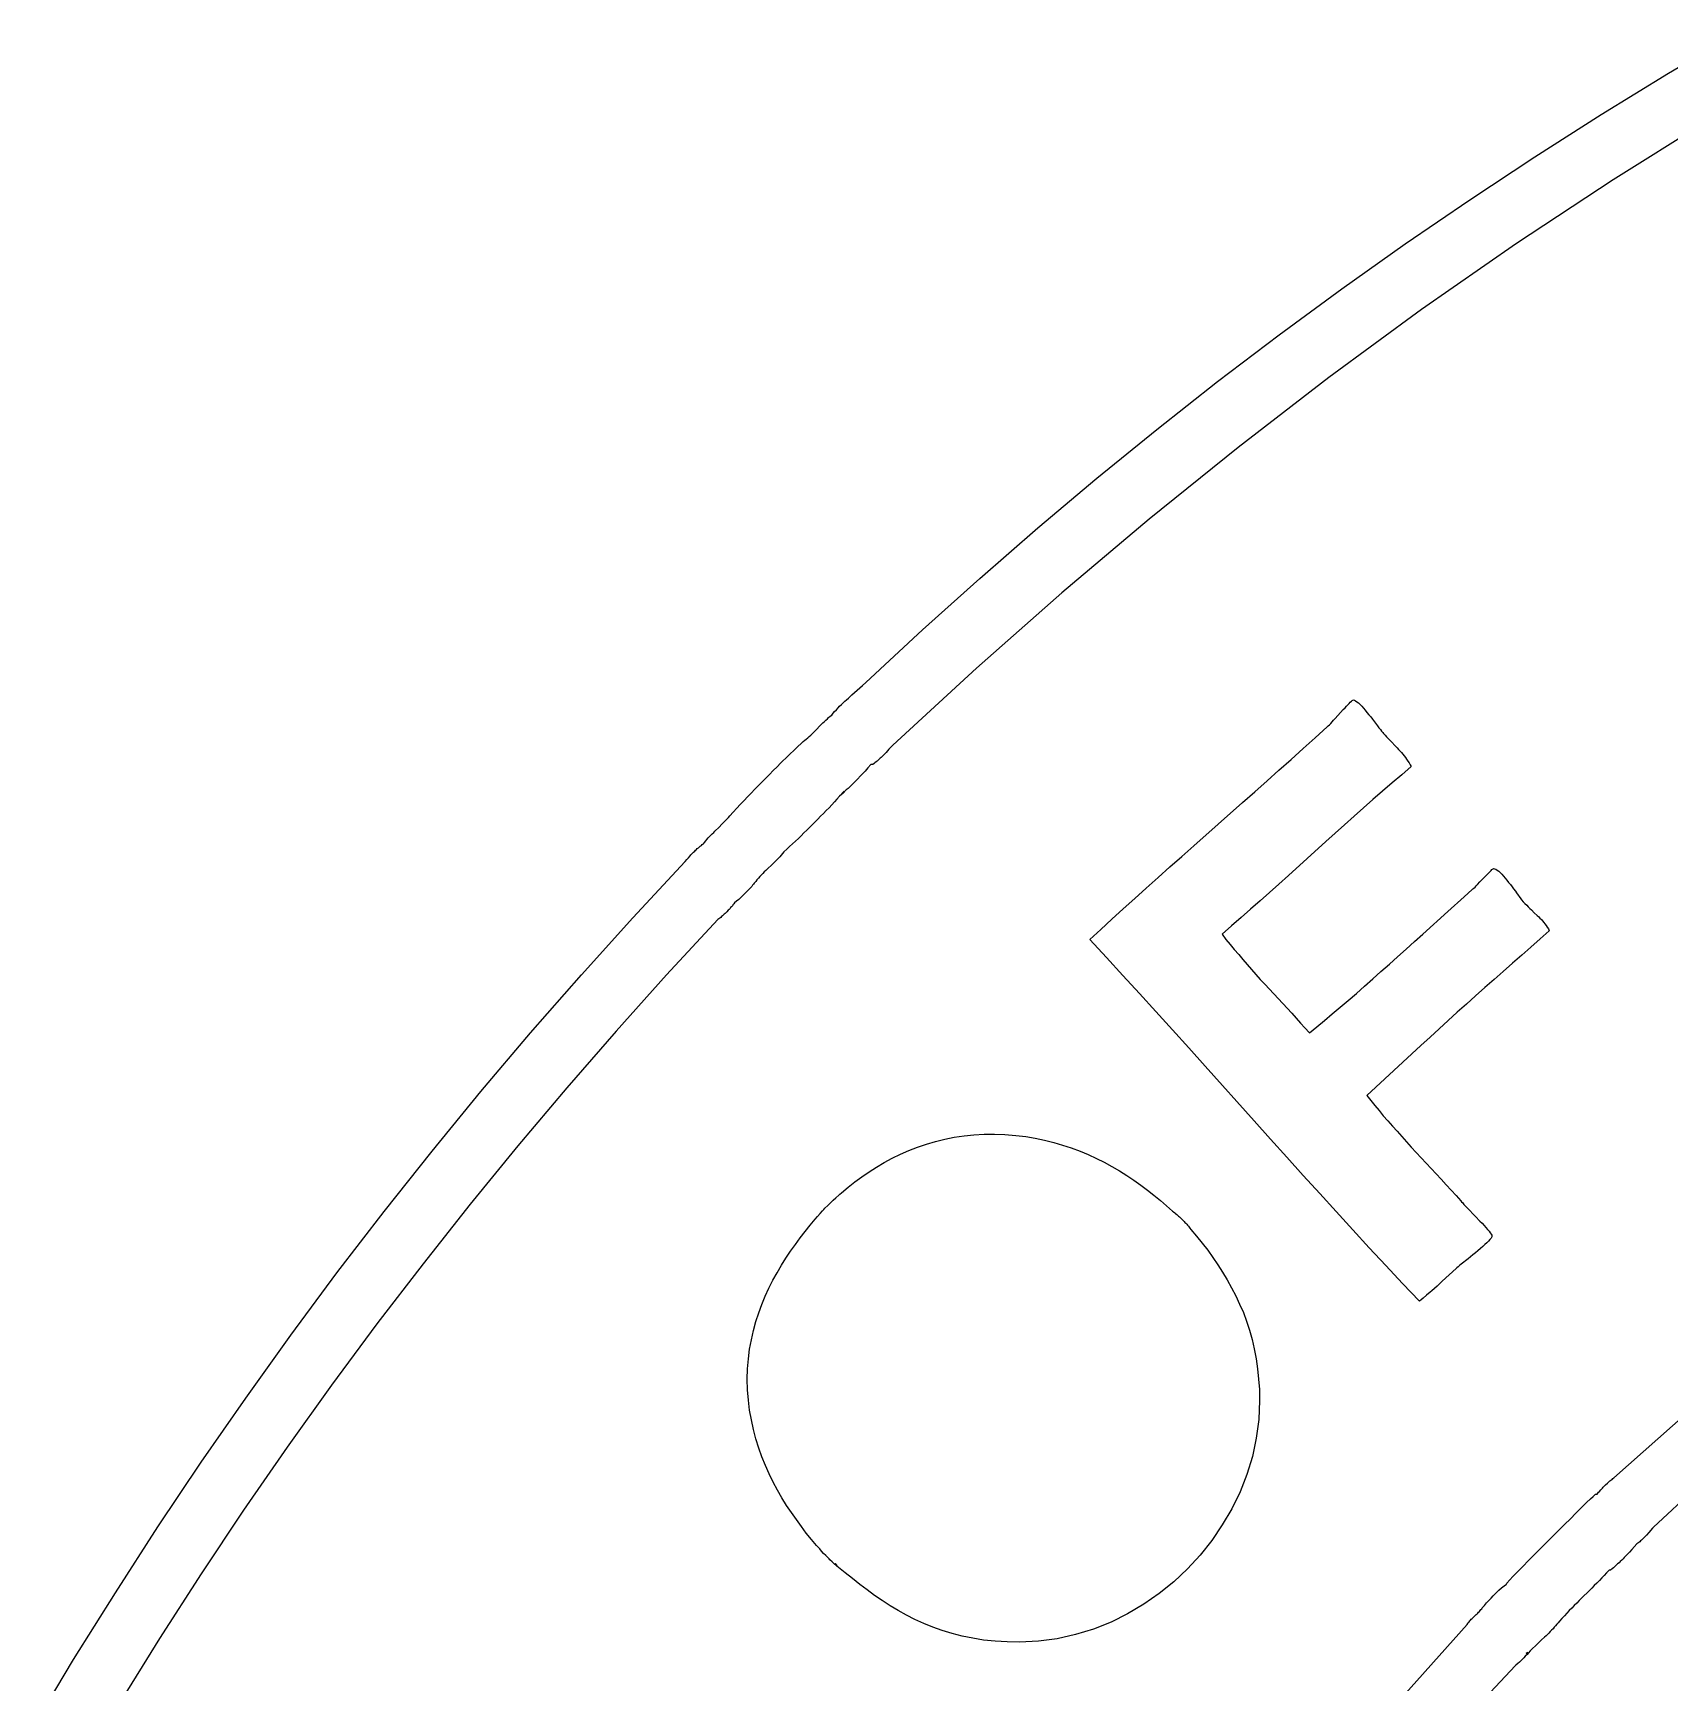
# Model space of a CAD drawing. Header units: metres. Extents: x -185 to 1201, y -340 to 309.
# Drawn here: x 879.73 to 885.33, y 73.67 to 79.32 of the extents above; entities that cross this region are included whole.
import ezdxf

# ---------------------------------------------------------------- set-up
doc = ezdxf.new("R2010")
doc.units = ezdxf.units.M

msp = doc.modelspace()

# ---------------------------------------------------------------- linework, layer by layer
for p, q in [((885.327, 79.18), (885.56, 79.3179)), ((885.097, 79.0389), (885.327, 79.18)), ((884.87, 78.8945), (885.097, 79.0389)), ((885.476, 79.0273), (885.138, 78.8158)), ((884.647, 78.747), (884.87, 78.8945)), ((885.138, 78.8158), (884.807, 78.597)), ((884.426, 78.5962), (884.647, 78.747)), ((884.209, 78.4422), (884.426, 78.5962)), ((884.807, 78.597), (884.482, 78.3711)), ((883.995, 78.285), (884.209, 78.4422)), ((884.482, 78.3711), (884.165, 78.1384)), ((883.784, 78.1246), (883.995, 78.285)), ((883.576, 77.961), (883.784, 78.1246)), ((884.165, 78.1384), (883.854, 77.8991)), ((883.371, 77.7942), (883.576, 77.961)), ((883.854, 77.8991), (883.55, 77.6534)), ((883.169, 77.6243), (883.371, 77.7942)), ((883.55, 77.6534), (883.251, 77.4015)), ((882.97, 77.4511), (883.169, 77.6243)), ((882.774, 77.2747), (882.97, 77.4511)), ((883.251, 77.4015), (882.959, 77.1438)), ((882.58, 77.0952), (882.774, 77.2747)), ((882.568, 77.0843), (882.58, 77.0952)), ((882.959, 77.1438), (882.672, 76.8802)), ((882.508, 77.0304), (882.514, 77.0359)), ((882.514, 77.0359), (882.52, 77.0414)), ((882.52, 77.0414), (882.526, 77.0468)), ((882.526, 77.0468), (882.532, 77.0522)), ((882.532, 77.0522), (882.568, 77.0843)), ((884.242, 77.0306), (884.245, 77.033)), ((884.245, 77.033), (884.247, 77.0345)), ((884.247, 77.0345), (884.249, 77.035)), ((884.249, 77.035), (884.252, 77.0343)), ((884.252, 77.0343), (884.256, 77.0323)), ((884.256, 77.0323), (884.261, 77.0291)), ((882.452, 76.9748), (882.458, 76.9791)), ((882.458, 76.9791), (882.463, 76.9833)), ((882.463, 76.9833), (882.468, 76.9895)), ((882.468, 76.9895), (882.473, 76.9957)), ((882.473, 76.9957), (882.479, 77.0017)), ((882.479, 77.0017), (882.485, 77.0076)), ((882.485, 77.0076), (882.49, 77.0135)), ((882.49, 77.0135), (882.496, 77.0192)), ((882.496, 77.0192), (882.502, 77.0248)), ((882.502, 77.0248), (882.508, 77.0304)), ((884.186, 76.9716), (884.214, 77.0026)), ((884.214, 77.0026), (884.22, 77.0084)), ((884.22, 77.0084), (884.225, 77.0139)), ((884.225, 77.0139), (884.23, 77.0189)), ((884.23, 77.0189), (884.234, 77.0235)), ((884.234, 77.0235), (884.238, 77.0274)), ((884.238, 77.0274), (884.242, 77.0306)), ((884.261, 77.0291), (884.266, 77.0249)), ((884.266, 77.0249), (884.272, 77.0197)), ((884.272, 77.0197), (884.277, 77.0138)), ((884.277, 77.0138), (884.283, 77.0072)), ((884.283, 77.0072), (884.289, 77.0001)), ((884.289, 77.0001), (884.295, 76.9925)), ((884.295, 76.9925), (884.302, 76.9847)), ((884.302, 76.9847), (884.308, 76.9768)), ((884.308, 76.9768), (884.314, 76.9689)), ((882.396, 76.9189), (882.401, 76.9235)), ((882.401, 76.9235), (882.405, 76.9282)), ((882.405, 76.9282), (882.41, 76.9329)), ((882.41, 76.9329), (882.424, 76.9472)), ((882.424, 76.9472), (882.433, 76.9566)), ((882.433, 76.9566), (882.438, 76.9613)), ((882.438, 76.9613), (882.443, 76.9659)), ((882.443, 76.9659), (882.448, 76.9704)), ((882.448, 76.9704), (882.452, 76.9748)), ((884.118, 76.9059), (884.159, 76.9428)), ((884.159, 76.9428), (884.162, 76.9462)), ((884.162, 76.9462), (884.167, 76.9503)), ((884.167, 76.9503), (884.171, 76.955)), ((884.171, 76.955), (884.176, 76.9602)), ((884.176, 76.9602), (884.181, 76.9657)), ((884.181, 76.9657), (884.186, 76.9716)), ((884.314, 76.9689), (884.331, 76.9463)), ((884.331, 76.9463), (884.336, 76.9396)), ((884.336, 76.9396), (884.341, 76.9336)), ((884.341, 76.9336), (884.345, 76.9284)), ((884.345, 76.9284), (884.349, 76.924)), ((884.349, 76.924), (884.352, 76.9207)), ((884.352, 76.9207), (884.357, 76.915)), ((882.314, 76.8435), (882.34, 76.8685)), ((882.34, 76.8685), (882.365, 76.8934)), ((882.365, 76.8934), (882.371, 76.8973)), ((882.371, 76.8973), (882.376, 76.9014)), ((882.376, 76.9014), (882.381, 76.9056)), ((882.381, 76.9056), (882.386, 76.9099)), ((882.386, 76.9099), (882.391, 76.9143)), ((882.391, 76.9143), (882.396, 76.9189)), ((882.659, 76.8661), (882.649, 76.8557)), ((882.672, 76.8802), (882.659, 76.8661)), ((884.036, 76.8318), (884.077, 76.8689)), ((884.077, 76.8689), (884.118, 76.9059)), ((884.357, 76.915), (884.362, 76.9093)), ((884.362, 76.9093), (884.367, 76.9038)), ((884.367, 76.9038), (884.372, 76.8983)), ((884.372, 76.8983), (884.398, 76.8713)), ((884.398, 76.8713), (884.403, 76.8659)), ((884.403, 76.8659), (884.408, 76.8605)), ((882.276, 76.8058), (882.288, 76.8184)), ((882.288, 76.8184), (882.314, 76.8435)), ((882.597, 76.8144), (882.587, 76.8029)), ((882.604, 76.8144), (882.597, 76.8144)), ((882.608, 76.8172), (882.604, 76.8144)), ((882.611, 76.8201), (882.608, 76.8172)), ((882.615, 76.823), (882.611, 76.8201)), ((882.618, 76.826), (882.615, 76.823)), ((882.622, 76.8291), (882.618, 76.826)), ((882.625, 76.8323), (882.622, 76.8291)), ((882.629, 76.8355), (882.625, 76.8323)), ((882.632, 76.8387), (882.629, 76.8355)), ((882.639, 76.8454), (882.632, 76.8387)), ((882.642, 76.8488), (882.639, 76.8454)), ((882.649, 76.8557), (882.642, 76.8488)), ((883.994, 76.7948), (884.036, 76.8318)), ((884.408, 76.8605), (884.413, 76.8549)), ((884.413, 76.8549), (884.418, 76.8493)), ((884.447, 76.8069), (884.414, 76.779)), ((884.418, 76.8493), (884.422, 76.8437)), ((884.422, 76.8437), (884.427, 76.8379)), ((884.427, 76.8379), (884.431, 76.832)), ((884.431, 76.832), (884.435, 76.826)), ((884.435, 76.826), (884.44, 76.8198)), ((884.44, 76.8198), (884.443, 76.8134)), ((884.443, 76.8134), (884.447, 76.8069)), ((882.212, 76.7421), (882.238, 76.7677)), ((882.238, 76.7677), (882.25, 76.7804)), ((882.25, 76.7804), (882.263, 76.7931)), ((882.263, 76.7931), (882.276, 76.8058)), ((882.546, 76.7588), (882.535, 76.7481)), ((882.551, 76.7642), (882.546, 76.7588)), ((882.562, 76.7751), (882.551, 76.7642)), ((882.567, 76.7806), (882.562, 76.7751)), ((882.577, 76.7917), (882.567, 76.7806)), ((882.587, 76.8029), (882.577, 76.7917)), ((883.911, 76.7206), (883.953, 76.7577)), ((883.953, 76.7577), (883.994, 76.7948)), ((884.381, 76.7509), (884.348, 76.7226)), ((884.414, 76.779), (884.381, 76.7509)), ((882.163, 76.6904), (882.175, 76.7034)), ((882.175, 76.7034), (882.187, 76.7163)), ((882.187, 76.7163), (882.2, 76.7292)), ((882.2, 76.7292), (882.212, 76.7421)), ((882.481, 76.6959), (882.472, 76.686)), ((882.49, 76.7057), (882.481, 76.6959)), ((882.502, 76.7163), (882.49, 76.7057)), ((882.495, 76.7115), (882.506, 76.723)), ((882.5, 76.7173), (882.495, 76.7115)), ((882.506, 76.723), (882.5, 76.7173)), ((882.513, 76.7269), (882.502, 76.7163)), ((882.519, 76.7322), (882.513, 76.7269)), ((882.53, 76.7428), (882.519, 76.7322)), ((882.535, 76.7481), (882.53, 76.7428)), ((883.869, 76.6836), (883.911, 76.7206)), ((884.315, 76.6941), (884.283, 76.6655)), ((884.348, 76.7226), (884.315, 76.6941)), ((882.11, 76.6331), (882.114, 76.638)), ((882.114, 76.638), (882.126, 76.6512)), ((882.126, 76.6512), (882.138, 76.6643)), ((882.138, 76.6643), (882.15, 76.6774)), ((882.15, 76.6774), (882.163, 76.6904)), ((882.425, 76.6372), (882.416, 76.6275)), ((882.435, 76.6469), (882.425, 76.6372)), ((882.444, 76.6567), (882.435, 76.6469)), ((882.454, 76.6664), (882.444, 76.6567)), ((882.472, 76.686), (882.454, 76.6664)), ((883.702, 76.5363), (883.869, 76.6836)), ((884.251, 76.6368), (884.218, 76.6079)), ((884.283, 76.6655), (884.251, 76.6368)), ((882.054, 76.577), (882.059, 76.5817)), ((882.059, 76.5817), (882.063, 76.5863)), ((882.063, 76.5863), (882.078, 76.6002)), ((882.078, 76.6002), (882.087, 76.6095)), ((882.087, 76.6095), (882.092, 76.6141)), ((882.092, 76.6141), (882.096, 76.6188)), ((882.096, 76.6188), (882.101, 76.6235)), ((882.101, 76.6235), (882.105, 76.6283)), ((882.105, 76.6283), (882.11, 76.6331)), ((882.378, 76.5892), (882.368, 76.5798)), ((882.397, 76.6083), (882.378, 76.5892)), ((882.406, 76.6179), (882.397, 76.6083)), ((882.416, 76.6275), (882.406, 76.6179)), ((884.218, 76.6079), (884.186, 76.579)), ((882, 76.5234), (882.003, 76.5263)), ((882.003, 76.5263), (882.007, 76.5292)), ((882.007, 76.5292), (882.01, 76.532)), ((882.01, 76.532), (882.013, 76.5348)), ((882.013, 76.5348), (882.017, 76.5374)), ((882.017, 76.5374), (882.02, 76.54)), ((882.02, 76.54), (882.024, 76.5425)), ((882.024, 76.5425), (882.028, 76.5477)), ((882.028, 76.5477), (882.032, 76.5528)), ((882.032, 76.5528), (882.036, 76.5578)), ((882.036, 76.5578), (882.04, 76.5627)), ((882.04, 76.5627), (882.045, 76.5675)), ((882.045, 76.5675), (882.049, 76.5723)), ((882.049, 76.5723), (882.054, 76.577)), ((882.309, 76.5239), (882.299, 76.5148)), ((882.319, 76.5331), (882.309, 76.5239)), ((882.329, 76.5423), (882.319, 76.5331)), ((882.339, 76.5516), (882.329, 76.5423)), ((882.349, 76.561), (882.339, 76.5516)), ((882.358, 76.5703), (882.349, 76.561)), ((882.368, 76.5798), (882.358, 76.5703)), ((883.661, 76.4998), (883.702, 76.5363)), ((884.154, 76.5501), (884.026, 76.434)), ((884.186, 76.579), (884.154, 76.5501)), ((881.782, 76.2892), (881.961, 76.4819)), ((881.961, 76.4819), (881.967, 76.4885)), ((881.967, 76.4885), (881.973, 76.4951)), ((881.973, 76.4951), (881.978, 76.5016)), ((881.978, 76.5016), (881.981, 76.5048)), ((881.981, 76.5048), (881.984, 76.508)), ((881.984, 76.508), (881.99, 76.5143)), ((881.99, 76.5143), (881.994, 76.5174)), ((881.994, 76.5174), (881.997, 76.5204)), ((881.997, 76.5204), (882, 76.5234)), ((882.264, 76.4769), (882.237, 76.4514)), ((882.269, 76.4821), (882.264, 76.4769)), ((882.274, 76.4873), (882.269, 76.4821)), ((882.28, 76.4926), (882.274, 76.4873)), ((882.285, 76.498), (882.28, 76.4926)), ((882.29, 76.5035), (882.285, 76.498)), ((882.295, 76.5091), (882.29, 76.5035)), ((882.299, 76.5148), (882.295, 76.5091)), ((883.62, 76.4634), (883.661, 76.4998)), ((882.203, 76.4142), (882.198, 76.4085)), ((882.207, 76.4198), (882.203, 76.4142)), ((882.212, 76.4253), (882.207, 76.4198)), ((882.217, 76.4306), (882.212, 76.4253)), ((882.222, 76.4359), (882.217, 76.4306)), ((882.227, 76.4411), (882.222, 76.4359)), ((882.232, 76.4463), (882.227, 76.4411)), ((882.237, 76.4514), (882.232, 76.4463)), ((883.539, 76.3913), (883.58, 76.4273)), ((883.58, 76.4273), (883.62, 76.4634)), ((884.026, 76.434), (883.994, 76.4051)), ((884.673, 76.4029), (884.682, 76.4121)), ((884.682, 76.4121), (884.705, 76.4364)), ((884.705, 76.4364), (884.713, 76.4448)), ((884.713, 76.4448), (884.717, 76.4485)), ((884.717, 76.4485), (884.72, 76.4516)), ((884.72, 76.4516), (884.723, 76.4543)), ((884.723, 76.4543), (884.725, 76.4562)), ((884.725, 76.4562), (884.727, 76.4574)), ((884.727, 76.4574), (884.728, 76.4579)), ((884.728, 76.4579), (884.732, 76.4574)), ((884.732, 76.4574), (884.736, 76.4557)), ((884.736, 76.4557), (884.741, 76.4529)), ((884.741, 76.4529), (884.746, 76.4489)), ((884.746, 76.4489), (884.751, 76.4441)), ((884.751, 76.4441), (884.757, 76.4385)), ((884.757, 76.4385), (884.762, 76.4322)), ((884.762, 76.4322), (884.768, 76.4254)), ((884.768, 76.4254), (884.774, 76.4182)), ((884.774, 76.4182), (884.78, 76.4108)), ((884.78, 76.4108), (884.786, 76.4033)), ((882.148, 76.3558), (882.145, 76.3526)), ((882.155, 76.3623), (882.148, 76.3558)), ((882.162, 76.3689), (882.155, 76.3623)), ((882.166, 76.3723), (882.162, 76.3689)), ((882.169, 76.3757), (882.166, 76.3723)), ((882.173, 76.3791), (882.169, 76.3757)), ((882.176, 76.3826), (882.173, 76.3791)), ((882.179, 76.3862), (882.176, 76.3826)), ((882.183, 76.3897), (882.179, 76.3862)), ((882.186, 76.3934), (882.183, 76.3897)), ((882.189, 76.3971), (882.186, 76.3934)), ((882.192, 76.4008), (882.189, 76.3971)), ((882.195, 76.4046), (882.192, 76.4008)), ((882.198, 76.4085), (882.195, 76.4046)), ((883.461, 76.32), (883.5, 76.3555)), ((883.5, 76.3555), (883.539, 76.3913)), ((883.962, 76.3762), (883.929, 76.3474)), ((883.994, 76.4051), (883.962, 76.3762)), ((884.572, 76.3111), (884.628, 76.3616)), ((884.628, 76.3616), (884.655, 76.3864)), ((884.655, 76.3864), (884.658, 76.3886)), ((884.658, 76.3886), (884.661, 76.3914)), ((884.661, 76.3914), (884.665, 76.3948)), ((884.665, 76.3948), (884.669, 76.3987)), ((884.669, 76.3987), (884.673, 76.4029)), ((884.786, 76.4033), (884.792, 76.3957)), ((884.792, 76.3957), (884.797, 76.3883)), ((884.797, 76.3883), (884.803, 76.3811)), ((884.803, 76.3811), (884.807, 76.3744)), ((884.807, 76.3744), (884.822, 76.3539)), ((882.092, 76.2987), (882.089, 76.2961)), ((882.095, 76.3014), (882.092, 76.2987)), ((882.098, 76.3041), (882.095, 76.3014)), ((882.104, 76.3097), (882.098, 76.3041)), ((882.109, 76.3154), (882.104, 76.3097)), ((882.112, 76.3184), (882.109, 76.3154)), ((882.115, 76.3213), (882.112, 76.3184)), ((882.117, 76.3244), (882.115, 76.3213)), ((882.12, 76.3274), (882.117, 76.3244)), ((882.123, 76.3306), (882.12, 76.3274)), ((882.125, 76.3338), (882.123, 76.3306)), ((882.128, 76.337), (882.125, 76.3338)), ((882.13, 76.3403), (882.128, 76.337)), ((882.137, 76.3464), (882.13, 76.3403)), ((882.145, 76.3526), (882.137, 76.3464)), ((883.422, 76.2848), (883.461, 76.32)), ((883.897, 76.3187), (883.864, 76.2901)), ((883.929, 76.3474), (883.897, 76.3187)), ((884.486, 76.2339), (884.572, 76.3111)), ((884.822, 76.3539), (884.824, 76.3511)), ((884.824, 76.3511), (884.83, 76.3445)), ((884.83, 76.3445), (884.836, 76.3382)), ((884.836, 76.3382), (884.842, 76.3323)), ((884.842, 76.3323), (884.847, 76.3268)), ((884.847, 76.3268), (884.853, 76.3214)), ((884.853, 76.3214), (884.858, 76.3164)), ((884.858, 76.3164), (884.868, 76.3067)), ((884.868, 76.3067), (884.878, 76.2974)), ((881.606, 76.0938), (881.782, 76.2892)), ((882.073, 76.2834), (881.898, 76.094)), ((882.077, 76.2858), (882.073, 76.2834)), ((882.08, 76.2883), (882.077, 76.2858)), ((882.083, 76.2909), (882.08, 76.2883)), ((882.086, 76.2935), (882.083, 76.2909)), ((882.089, 76.2961), (882.086, 76.2935)), ((883.347, 76.2151), (883.384, 76.2498)), ((883.384, 76.2498), (883.422, 76.2848)), ((883.832, 76.2617), (883.799, 76.2335)), ((883.864, 76.2901), (883.832, 76.2617)), ((884.878, 76.2974), (884.883, 76.2928)), ((884.883, 76.2928), (884.887, 76.2882)), ((884.887, 76.2882), (884.892, 76.2834)), ((884.919, 76.2448), (884.888, 76.2172)), ((884.892, 76.2834), (884.896, 76.2786)), ((884.896, 76.2786), (884.9, 76.2736)), ((884.9, 76.2736), (884.904, 76.2684)), ((884.904, 76.2684), (884.908, 76.263)), ((884.908, 76.263), (884.912, 76.2573)), ((884.912, 76.2573), (884.916, 76.2512)), ((884.916, 76.2512), (884.919, 76.2448)), ((883.403, 76.1538), (883.347, 76.2151)), ((883.799, 76.2335), (883.812, 76.2157)), ((883.812, 76.2157), (883.827, 76.1982)), ((883.827, 76.1982), (883.841, 76.1807)), ((884.429, 76.1821), (884.458, 76.208)), ((884.458, 76.208), (884.486, 76.2339)), ((884.856, 76.1895), (884.825, 76.1618)), ((884.888, 76.2172), (884.856, 76.1895)), ((883.46, 76.0923), (883.403, 76.1538)), ((883.841, 76.1807), (883.856, 76.1634)), ((883.856, 76.1634), (883.87, 76.1463)), ((883.87, 76.1463), (883.885, 76.1292)), ((883.885, 76.1292), (883.9, 76.1123)), ((884.343, 76.1052), (884.372, 76.1307)), ((884.372, 76.1307), (884.4, 76.1563)), ((884.4, 76.1563), (884.429, 76.1821)), ((884.793, 76.134), (884.761, 76.1062)), ((884.825, 76.1618), (884.793, 76.134)), ((881.432, 75.8956), (881.606, 76.0938)), ((881.898, 76.094), (881.725, 75.902)), ((883.517, 76.0305), (883.46, 76.0923)), ((883.9, 76.1123), (883.915, 76.0954)), ((883.915, 76.0954), (883.93, 76.0787)), ((883.93, 76.0787), (883.946, 76.062)), ((884.287, 76.0552), (884.315, 76.08)), ((884.315, 76.08), (884.343, 76.1052)), ((884.73, 76.0783), (884.699, 76.0504)), ((884.761, 76.1062), (884.73, 76.0783)), ((883.573, 75.9686), (883.517, 76.0305)), ((883.946, 76.062), (883.976, 76.0287)), ((883.976, 76.0287), (884.007, 75.9956)), ((884.231, 76.0068), (884.259, 76.0307)), ((884.259, 76.0307), (884.287, 76.0552)), ((884.667, 76.0224), (884.636, 75.9943)), ((884.699, 76.0504), (884.667, 76.0224)), ((883.629, 75.9065), (883.573, 75.9686)), ((884.007, 75.9956), (884.038, 75.9625)), ((884.038, 75.9625), (884.053, 75.9459)), ((884.15, 75.9381), (884.176, 75.9604)), ((884.176, 75.9604), (884.203, 75.9833)), ((884.203, 75.9833), (884.231, 76.0068)), ((884.604, 75.9662), (884.573, 75.9379)), ((884.636, 75.9943), (884.604, 75.9662)), ((883.685, 75.8443), (883.629, 75.9065)), ((884.053, 75.9459), (884.068, 75.9292)), ((884.068, 75.9292), (884.083, 75.9125)), ((884.083, 75.9125), (884.098, 75.8958)), ((884.098, 75.8958), (884.124, 75.9166)), ((884.124, 75.9166), (884.15, 75.9381)), ((884.542, 75.9097), (884.511, 75.8813)), ((884.573, 75.9379), (884.542, 75.9097)), ((881.262, 75.6945), (881.432, 75.8956)), ((881.725, 75.902), (881.556, 75.7071)), ((884.48, 75.8529), (884.449, 75.8244)), ((884.511, 75.8813), (884.48, 75.8529)), ((883.741, 75.7819), (883.685, 75.8443)), ((884.418, 75.7959), (884.387, 75.7672)), ((884.449, 75.8244), (884.418, 75.7959)), ((883.909, 75.5947), (883.741, 75.7819)), ((884.356, 75.7385), (884.325, 75.7097)), ((884.387, 75.7672), (884.356, 75.7385)), ((881.095, 75.4906), (881.262, 75.6945)), ((881.556, 75.7071), (881.389, 75.5095)), ((884.325, 75.7097), (884.295, 75.6808)), ((884.295, 75.6808), (884.308, 75.6639)), ((884.308, 75.6639), (884.322, 75.6467)), ((884.322, 75.6467), (884.337, 75.6294)), ((884.337, 75.6294), (884.351, 75.612)), ((883.965, 75.5323), (883.909, 75.5947)), ((884.351, 75.612), (884.367, 75.5944)), ((884.367, 75.5944), (884.382, 75.5767)), ((884.382, 75.5767), (884.398, 75.5589)), ((881.389, 75.5095), (881.225, 75.309)), ((882.757, 75.5042), (882.787, 75.5147)), ((882.787, 75.5147), (882.818, 75.5239)), ((882.818, 75.5239), (882.85, 75.5318)), ((882.85, 75.5318), (882.882, 75.5383)), ((882.882, 75.5383), (882.916, 75.5435)), ((882.916, 75.5435), (882.95, 75.547)), ((882.95, 75.547), (882.985, 75.5491)), ((882.985, 75.5491), (883.02, 75.5494)), ((883.02, 75.5494), (883.056, 75.548)), ((883.056, 75.548), (883.093, 75.5449)), ((883.093, 75.5449), (883.127, 75.5406)), ((883.127, 75.5406), (883.159, 75.5351)), ((883.159, 75.5351), (883.191, 75.5284)), ((883.191, 75.5284), (883.223, 75.5205)), ((883.223, 75.5205), (883.253, 75.5116)), ((883.253, 75.5116), (883.283, 75.5016)), ((884.021, 75.47), (883.965, 75.5323)), ((884.398, 75.5589), (884.414, 75.5409)), ((884.414, 75.5409), (884.431, 75.5229)), ((884.431, 75.5229), (884.447, 75.5047)), ((880.931, 75.2837), (881.095, 75.4906)), ((882.616, 75.4362), (882.643, 75.4517)), ((882.643, 75.4517), (882.67, 75.4663)), ((882.67, 75.4663), (882.698, 75.48)), ((882.698, 75.48), (882.727, 75.4927)), ((882.727, 75.4927), (882.757, 75.5042)), ((883.283, 75.5016), (883.313, 75.4906)), ((883.313, 75.4906), (883.341, 75.4788)), ((883.341, 75.4788), (883.369, 75.466)), ((883.369, 75.466), (883.396, 75.4525)), ((883.396, 75.4525), (883.422, 75.4382)), ((884.077, 75.4078), (884.021, 75.47)), ((884.447, 75.5047), (884.481, 75.4682)), ((884.481, 75.4682), (884.549, 75.3945)), ((882.542, 75.3853), (882.566, 75.4029)), ((882.566, 75.4029), (882.591, 75.4199)), ((882.591, 75.4199), (882.616, 75.4362)), ((883.422, 75.4382), (883.448, 75.4233)), ((883.448, 75.4233), (883.473, 75.4077)), ((883.473, 75.4077), (883.497, 75.3915)), ((884.134, 75.3457), (884.077, 75.4078)), ((884.549, 75.3945), (884.566, 75.376)), ((882.477, 75.3312), (882.487, 75.3398)), ((882.487, 75.3398), (882.491, 75.3441)), ((882.491, 75.3441), (882.496, 75.3483)), ((882.496, 75.3483), (882.519, 75.367)), ((882.519, 75.367), (882.542, 75.3853)), ((883.497, 75.3915), (883.521, 75.3748)), ((883.521, 75.3748), (883.544, 75.3577)), ((883.544, 75.3577), (883.566, 75.3401)), ((883.566, 75.3401), (883.588, 75.3223)), ((884.19, 75.2837), (884.134, 75.3457)), ((884.566, 75.376), (884.583, 75.3575)), ((884.583, 75.3575), (884.6, 75.339)), ((884.6, 75.339), (884.617, 75.3205)), ((880.769, 75.0739), (880.931, 75.2837)), ((881.225, 75.309), (881.064, 75.1056)), ((882.423, 75.2768), (882.432, 75.2861)), ((882.432, 75.2861), (882.436, 75.2907)), ((882.436, 75.2907), (882.44, 75.2954)), ((882.44, 75.2954), (882.45, 75.3045)), ((882.45, 75.3045), (882.459, 75.3136)), ((882.459, 75.3136), (882.468, 75.3225)), ((882.468, 75.3225), (882.477, 75.3312)), ((883.588, 75.3223), (883.609, 75.3041)), ((883.609, 75.3041), (883.63, 75.2857)), ((883.63, 75.2857), (883.633, 75.2829)), ((883.633, 75.2829), (883.637, 75.2801)), ((884.247, 75.2219), (884.19, 75.2837)), ((884.617, 75.3205), (884.619, 75.3175)), ((884.619, 75.3175), (884.623, 75.3135)), ((884.623, 75.3135), (884.627, 75.3086)), ((884.627, 75.3086), (884.632, 75.303)), ((884.632, 75.303), (884.638, 75.2967)), ((884.638, 75.2967), (884.667, 75.2672)), ((882.372, 75.216), (882.389, 75.2373)), ((882.389, 75.2373), (882.406, 75.2579)), ((882.406, 75.2579), (882.414, 75.2674)), ((882.414, 75.2674), (882.423, 75.2768)), ((883.637, 75.2801), (883.64, 75.2773)), ((883.64, 75.2773), (883.644, 75.2744)), ((883.644, 75.2744), (883.647, 75.2716)), ((883.647, 75.2716), (883.65, 75.2686)), ((883.65, 75.2686), (883.654, 75.2657)), ((883.654, 75.2657), (883.657, 75.2627)), ((883.657, 75.2627), (883.66, 75.2596)), ((883.66, 75.2596), (883.663, 75.2565)), ((883.663, 75.2565), (883.666, 75.2534)), ((883.666, 75.2534), (883.669, 75.2502)), ((883.669, 75.2502), (883.672, 75.247)), ((883.672, 75.247), (883.675, 75.2438)), ((883.675, 75.2438), (883.678, 75.2404)), ((883.678, 75.2404), (883.681, 75.2371)), ((883.681, 75.2371), (883.684, 75.2337)), ((883.684, 75.2337), (883.689, 75.2267)), ((883.689, 75.2267), (883.692, 75.2231)), ((884.667, 75.2672), (884.682, 75.2515)), ((884.682, 75.2515), (884.689, 75.2438)), ((884.689, 75.2438), (884.696, 75.2364)), ((884.696, 75.2364), (884.702, 75.2293)), ((884.702, 75.2293), (884.708, 75.2227)), ((882.322, 75.1484), (882.339, 75.1716)), ((882.339, 75.1716), (882.355, 75.1941)), ((882.355, 75.1941), (882.372, 75.216)), ((883.692, 75.2231), (883.712, 75.1998)), ((883.712, 75.1998), (883.731, 75.1761)), ((883.731, 75.1761), (883.75, 75.1519)), ((884.303, 75.1603), (884.247, 75.2219)), ((884.699, 75.1707), (884.692, 75.164)), ((884.706, 75.1771), (884.699, 75.1707)), ((884.711, 75.183), (884.706, 75.1771)), ((884.708, 75.2227), (884.713, 75.2168)), ((884.716, 75.1885), (884.711, 75.183)), ((884.713, 75.2168), (884.717, 75.2115)), ((884.72, 75.1934), (884.716, 75.1885)), ((884.717, 75.2115), (884.72, 75.207)), ((884.72, 75.207), (884.722, 75.2035)), ((884.722, 75.1976), (884.72, 75.1934)), ((884.722, 75.2035), (884.723, 75.201)), ((884.723, 75.201), (884.722, 75.1976)), ((882.291, 75.1), (882.306, 75.1245)), ((882.306, 75.1245), (882.322, 75.1484)), ((883.75, 75.1519), (883.767, 75.1273)), ((883.767, 75.1273), (883.785, 75.1021)), ((884.36, 75.099), (884.303, 75.1603)), ((884.641, 75.1223), (884.618, 75.1044)), ((884.649, 75.129), (884.641, 75.1223)), ((884.658, 75.1359), (884.649, 75.129)), ((884.667, 75.1429), (884.658, 75.1359)), ((884.675, 75.15), (884.667, 75.1429)), ((884.684, 75.1571), (884.675, 75.15)), ((884.692, 75.164), (884.684, 75.1571)), ((880.611, 74.8611), (880.769, 75.0739)), ((881.064, 75.1056), (880.906, 74.8992)), ((882.262, 75.0488), (882.276, 75.0748)), ((882.276, 75.0748), (882.291, 75.1)), ((883.785, 75.1021), (883.801, 75.0764)), ((883.801, 75.0764), (883.817, 75.0501)), ((884.417, 75.0379), (884.36, 75.099)), ((884.6, 75.0891), (884.553, 75.0454)), ((884.603, 75.0917), (884.6, 75.0891)), ((884.607, 75.0952), (884.603, 75.0917)), ((884.612, 75.0995), (884.607, 75.0952)), ((884.618, 75.1044), (884.612, 75.0995)), ((882.235, 74.9947), (882.248, 75.0221)), ((882.248, 75.0221), (882.262, 75.0488)), ((883.817, 75.0501), (883.832, 75.0232)), ((883.832, 75.0232), (883.846, 74.9956)), ((884.475, 74.9771), (884.417, 75.0379)), ((884.511, 75.0079), (884.499, 74.9977)), ((884.517, 75.0131), (884.511, 75.0079)), ((884.535, 75.0289), (884.517, 75.0131)), ((884.553, 75.0454), (884.535, 75.0289)), ((882.213, 74.9374), (882.224, 74.9664)), ((882.224, 74.9664), (882.235, 74.9947)), ((883.846, 74.9956), (883.859, 74.9673)), ((883.859, 74.9673), (883.872, 74.9383)), ((884.481, 74.9823), (884.475, 74.9771)), ((884.487, 74.9875), (884.481, 74.9823)), ((884.499, 74.9977), (884.487, 74.9875)), ((880.906, 74.8992), (880.751, 74.6899)), ((882.195, 74.8769), (882.203, 74.9075)), ((882.203, 74.9075), (882.213, 74.9374)), ((883.872, 74.9383), (883.883, 74.9084)), ((883.883, 74.9084), (883.893, 74.8778)), ((880.457, 74.6453), (880.611, 74.8611)), ((882.182, 74.813), (882.188, 74.8454)), ((882.188, 74.8454), (882.195, 74.8769)), ((883.893, 74.8778), (883.902, 74.8463)), ((883.902, 74.8463), (883.909, 74.8139)), ((882.175, 74.7455), (882.178, 74.7797)), ((882.178, 74.7797), (882.182, 74.813)), ((883.909, 74.8139), (883.916, 74.7805)), ((883.916, 74.7805), (883.921, 74.7462)), ((882.174, 74.7104), (882.175, 74.7455)), ((883.921, 74.7462), (883.924, 74.7109)), ((880.751, 74.6899), (880.599, 74.4776)), ((882.175, 74.6742), (882.174, 74.7104)), ((882.178, 74.6389), (882.175, 74.6742)), ((883.924, 74.7109), (883.927, 74.6745)), ((883.927, 74.6745), (883.927, 74.6371)), ((880.305, 74.4264), (880.457, 74.6453)), ((882.182, 74.6044), (882.178, 74.6389)), ((882.188, 74.5707), (882.182, 74.6044)), ((883.927, 74.6371), (883.925, 74.5721)), ((885.14, 74.3722), (885.441, 74.6398)), ((882.195, 74.5378), (882.188, 74.5707)), ((883.925, 74.5721), (883.916, 74.5081)), ((882.203, 74.5058), (882.195, 74.5378)), ((882.213, 74.4746), (882.203, 74.5058)), ((883.916, 74.5081), (883.903, 74.4453)), ((880.599, 74.4776), (880.45, 74.2622)), ((882.224, 74.4442), (882.213, 74.4746)), ((882.236, 74.4146), (882.224, 74.4442)), ((883.903, 74.4453), (883.884, 74.384)), ((880.156, 74.2044), (880.305, 74.4264)), ((882.249, 74.3858), (882.236, 74.4146)), ((882.263, 74.3578), (882.249, 74.3858)), ((883.884, 74.384), (883.861, 74.3244)), ((882.277, 74.3306), (882.263, 74.3578)), ((882.292, 74.3041), (882.277, 74.3306)), ((883.861, 74.3244), (883.833, 74.2667)), ((885.083, 74.3172), (885.088, 74.3232)), ((885.088, 74.3232), (885.091, 74.3262)), ((885.091, 74.3262), (885.096, 74.332)), ((885.096, 74.332), (885.101, 74.3378)), ((885.101, 74.3378), (885.104, 74.3406)), ((885.104, 74.3406), (885.109, 74.3461)), ((885.109, 74.3461), (885.112, 74.3489)), ((885.112, 74.3489), (885.118, 74.3543)), ((885.118, 74.3543), (885.121, 74.3569)), ((885.121, 74.3569), (885.127, 74.3621)), ((885.127, 74.3621), (885.13, 74.3647)), ((885.13, 74.3647), (885.134, 74.3672)), ((885.134, 74.3672), (885.137, 74.3698)), ((885.137, 74.3698), (885.14, 74.3722)), ((885.421, 74.3387), (885.276, 74.2034)), ((882.308, 74.2785), (882.292, 74.3041)), ((882.325, 74.2536), (882.308, 74.2785)), ((883.833, 74.2667), (883.8, 74.2113)), ((885.022, 74.2632), (885.034, 74.2758)), ((885.034, 74.2758), (885.047, 74.2883)), ((885.047, 74.2883), (885.06, 74.3008)), ((885.06, 74.3008), (885.069, 74.309)), ((885.069, 74.309), (885.077, 74.3172)), ((885.077, 74.3172), (885.083, 74.3172)), ((880.45, 74.2622), (880.305, 74.0438)), ((882.342, 74.2295), (882.325, 74.2536)), ((882.359, 74.2062), (882.342, 74.2295)), ((883.8, 74.2113), (883.764, 74.1584)), ((884.959, 74.2005), (884.97, 74.2114)), ((884.97, 74.2114), (884.993, 74.233)), ((884.993, 74.233), (885.009, 74.2504)), ((885.009, 74.2504), (885.022, 74.2632)), ((880.011, 73.9793), (880.156, 74.2044)), ((882.376, 74.1837), (882.359, 74.2062)), ((882.394, 74.1619), (882.376, 74.1837)), ((882.411, 74.1408), (882.394, 74.1619)), ((883.764, 74.1584), (883.724, 74.1082)), ((884.904, 74.146), (884.926, 74.1678)), ((884.926, 74.1678), (884.937, 74.1788)), ((884.937, 74.1788), (884.959, 74.2005)), ((885.229, 74.1541), (885.226, 74.1515)), ((885.232, 74.1568), (885.229, 74.1541)), ((885.235, 74.1595), (885.232, 74.1568)), ((885.238, 74.1622), (885.235, 74.1595)), ((885.241, 74.165), (885.238, 74.1622)), ((885.246, 74.1706), (885.241, 74.165)), ((885.252, 74.1764), (885.246, 74.1706)), ((885.26, 74.1853), (885.252, 74.1764)), ((885.273, 74.2003), (885.26, 74.1853)), ((885.276, 74.2034), (885.273, 74.2003)), ((882.422, 74.1294), (882.411, 74.1408)), ((882.428, 74.1217), (882.422, 74.1294)), ((882.435, 74.1142), (882.428, 74.1217)), ((882.443, 74.1066), (882.435, 74.1142)), ((882.446, 74.1029), (882.443, 74.1066)), ((882.454, 74.0955), (882.446, 74.1029)), ((882.457, 74.0919), (882.454, 74.0955)), ((883.724, 74.1082), (883.681, 74.061)), ((884.849, 74.0908), (884.871, 74.1129)), ((884.871, 74.1129), (884.882, 74.1239)), ((884.882, 74.1239), (884.904, 74.146)), ((885.172, 74.0956), (885.167, 74.0911)), ((885.176, 74.1001), (885.172, 74.0956)), ((885.185, 74.1093), (885.176, 74.1001)), ((885.194, 74.1185), (885.185, 74.1093)), ((885.202, 74.1278), (885.194, 74.1185)), ((885.219, 74.1465), (885.202, 74.1278)), ((885.222, 74.149), (885.219, 74.1465)), ((885.226, 74.1515), (885.222, 74.149)), ((880.305, 74.0438), (880.162, 73.8222)), ((882.465, 74.0847), (882.457, 74.0919)), ((882.469, 74.0811), (882.465, 74.0847)), ((882.473, 74.0776), (882.469, 74.0811)), ((882.477, 74.0742), (882.473, 74.0776)), ((882.478, 74.0757), (882.475, 74.0795)), ((882.475, 74.0795), (882.481, 74.0716)), ((882.481, 74.0708), (882.477, 74.0742)), ((882.481, 74.0716), (882.478, 74.0757)), ((882.509, 74.0474), (882.481, 74.0708)), ((882.534, 74.0276), (882.509, 74.0474)), ((883.681, 74.061), (883.634, 74.017)), ((884.795, 74.0349), (884.806, 74.0461)), ((884.806, 74.0461), (884.817, 74.0573)), ((884.817, 74.0573), (884.827, 74.0685)), ((884.827, 74.0685), (884.849, 74.0908)), ((885.115, 74.0476), (885.107, 74.0387)), ((885.124, 74.0566), (885.115, 74.0476)), ((885.129, 74.0566), (885.124, 74.0566)), ((885.134, 74.0607), (885.129, 74.0566)), ((885.139, 74.0649), (885.134, 74.0607)), ((885.144, 74.0692), (885.139, 74.0649)), ((885.148, 74.0735), (885.144, 74.0692)), ((885.153, 74.0778), (885.148, 74.0735)), ((885.158, 74.0822), (885.153, 74.0778)), ((885.162, 74.0866), (885.158, 74.0822)), ((885.167, 74.0911), (885.162, 74.0866)), ((882.559, 74.0081), (882.534, 74.0276)), ((882.584, 73.989), (882.559, 74.0081)), ((882.61, 73.9704), (882.584, 73.989)), ((883.634, 74.017), (883.584, 73.9766)), ((884.739, 73.9805), (884.743, 73.9844)), ((884.743, 73.9844), (884.747, 73.9882)), ((884.747, 73.9882), (884.756, 73.9958)), ((884.756, 73.9958), (884.76, 73.9995)), ((884.76, 73.9995), (884.765, 74.0031)), ((884.765, 74.0031), (884.769, 74.0068)), ((884.769, 74.0068), (884.769, 74.0065)), ((884.769, 74.0065), (884.77, 74.0064)), ((884.77, 74.0064), (884.77, 74.0063)), ((884.77, 74.0063), (884.771, 74.0063)), ((884.771, 74.0064), (884.772, 74.0066)), ((884.771, 74.0063), (884.771, 74.0064)), ((884.771, 74.0063), (884.771, 74.0063)), ((884.772, 74.0075), (884.773, 74.0083)), ((884.772, 74.0069), (884.772, 74.0075)), ((884.772, 74.0066), (884.772, 74.0069)), ((884.773, 74.0083), (884.774, 74.0124)), ((884.774, 74.0124), (884.795, 74.0349)), ((885.065, 73.9953), (885.022, 73.9528)), ((885.073, 74.0039), (885.065, 73.9953)), ((885.082, 74.0125), (885.073, 74.0039)), ((885.091, 74.0211), (885.082, 74.0125)), ((885.099, 74.0298), (885.091, 74.0211)), ((885.107, 74.0387), (885.099, 74.0298)), ((879.868, 73.751), (880.011, 73.9793)), ((882.636, 73.9524), (882.61, 73.9704)), ((882.663, 73.935), (882.636, 73.9524)), ((882.691, 73.9184), (882.663, 73.935)), ((883.531, 73.9399), (883.476, 73.9073)), ((883.584, 73.9766), (883.531, 73.9399)), ((884.688, 73.9245), (884.69, 73.9277)), ((884.69, 73.9277), (884.697, 73.9361)), ((884.697, 73.9361), (884.704, 73.9443)), ((884.704, 73.9443), (884.712, 73.9525)), ((884.712, 73.9525), (884.72, 73.9606)), ((884.72, 73.9606), (884.727, 73.9687)), ((884.727, 73.9687), (884.731, 73.9726)), ((884.731, 73.9726), (884.735, 73.9766)), ((884.735, 73.9766), (884.739, 73.9805)), ((884.996, 73.9268), (884.987, 73.918)), ((885.004, 73.9356), (884.996, 73.9268)), ((885.013, 73.9442), (885.004, 73.9356)), ((885.022, 73.9528), (885.013, 73.9442)), ((882.719, 73.9027), (882.691, 73.9184)), ((882.748, 73.8878), (882.719, 73.9027)), ((882.778, 73.874), (882.748, 73.8878)), ((882.809, 73.8613), (882.778, 73.874)), ((883.419, 73.8789), (883.359, 73.8551)), ((883.476, 73.9073), (883.419, 73.8789)), ((884.37, 73.5703), (884.638, 73.8708)), ((884.638, 73.8708), (884.64, 73.8741)), ((884.64, 73.8741), (884.642, 73.8772)), ((884.642, 73.8772), (884.645, 73.8802)), ((884.645, 73.8802), (884.647, 73.8831)), ((884.647, 73.8831), (884.65, 73.8859)), ((884.65, 73.8859), (884.652, 73.8887)), ((884.652, 73.8887), (884.655, 73.8914)), ((884.655, 73.8914), (884.661, 73.8967)), ((884.661, 73.8967), (884.669, 73.9045)), ((884.669, 73.9045), (884.672, 73.9072)), ((884.672, 73.9072), (884.675, 73.9099)), ((884.675, 73.9099), (884.677, 73.9126)), ((884.677, 73.9126), (884.68, 73.9155)), ((884.68, 73.9155), (884.683, 73.9184)), ((884.683, 73.9184), (884.685, 73.9214)), ((884.685, 73.9214), (884.688, 73.9245)), ((884.945, 73.8713), (884.941, 73.8662)), ((884.95, 73.8764), (884.945, 73.8713)), ((884.954, 73.8816), (884.95, 73.8764)), ((884.962, 73.8909), (884.954, 73.8816)), ((884.971, 73.9001), (884.962, 73.8909)), ((884.979, 73.9091), (884.971, 73.9001)), ((884.987, 73.918), (884.979, 73.9091)), ((880.162, 73.8222), (880.023, 73.5975)), ((882.841, 73.8498), (882.809, 73.8613)), ((882.875, 73.8396), (882.841, 73.8498)), ((882.909, 73.8307), (882.875, 73.8396)), ((882.946, 73.8233), (882.909, 73.8307)), ((882.983, 73.8175), (882.946, 73.8233)), ((883.023, 73.8133), (882.983, 73.8175)), ((883.063, 73.8108), (883.023, 73.8133)), ((883.171, 73.8133), (883.106, 73.8102)), ((883.235, 73.822), (883.171, 73.8133)), ((883.298, 73.836), (883.235, 73.822)), ((883.359, 73.8551), (883.298, 73.836)), ((884.893, 73.8179), (884.883, 73.8087)), ((884.903, 73.8272), (884.893, 73.8179)), ((884.908, 73.832), (884.903, 73.8272)), ((884.918, 73.8415), (884.908, 73.832)), ((884.922, 73.8464), (884.918, 73.8415)), ((884.927, 73.8513), (884.922, 73.8464)), ((884.932, 73.8562), (884.927, 73.8513)), ((884.936, 73.8612), (884.932, 73.8562)), ((884.941, 73.8662), (884.936, 73.8612)), ((883.106, 73.8102), (883.063, 73.8108)), ((884.837, 73.7621), (884.832, 73.7563)), ((884.843, 73.7681), (884.837, 73.7621)), ((884.84, 73.7708), (884.846, 73.776)), ((884.843, 73.7734), (884.84, 73.7708)), ((884.846, 73.776), (884.843, 73.7734)), ((884.848, 73.774), (884.843, 73.7681)), ((884.854, 73.7801), (884.848, 73.774)), ((884.859, 73.7862), (884.854, 73.7801)), ((884.874, 73.7996), (884.859, 73.7862)), ((884.883, 73.8087), (884.874, 73.7996)), ((879.729, 73.5195), (879.868, 73.751)), ((884.802, 73.7292), (884.667, 73.5838)), ((884.805, 73.7317), (884.802, 73.7292)), ((884.811, 73.7369), (884.805, 73.7317)), ((884.817, 73.7422), (884.811, 73.7369)), ((884.823, 73.7478), (884.817, 73.7422)), ((884.826, 73.7506), (884.823, 73.7478)), ((884.832, 73.7563), (884.826, 73.7506))]:
    msp.add_line(p, q)

doc.saveas('drawing.dxf')
